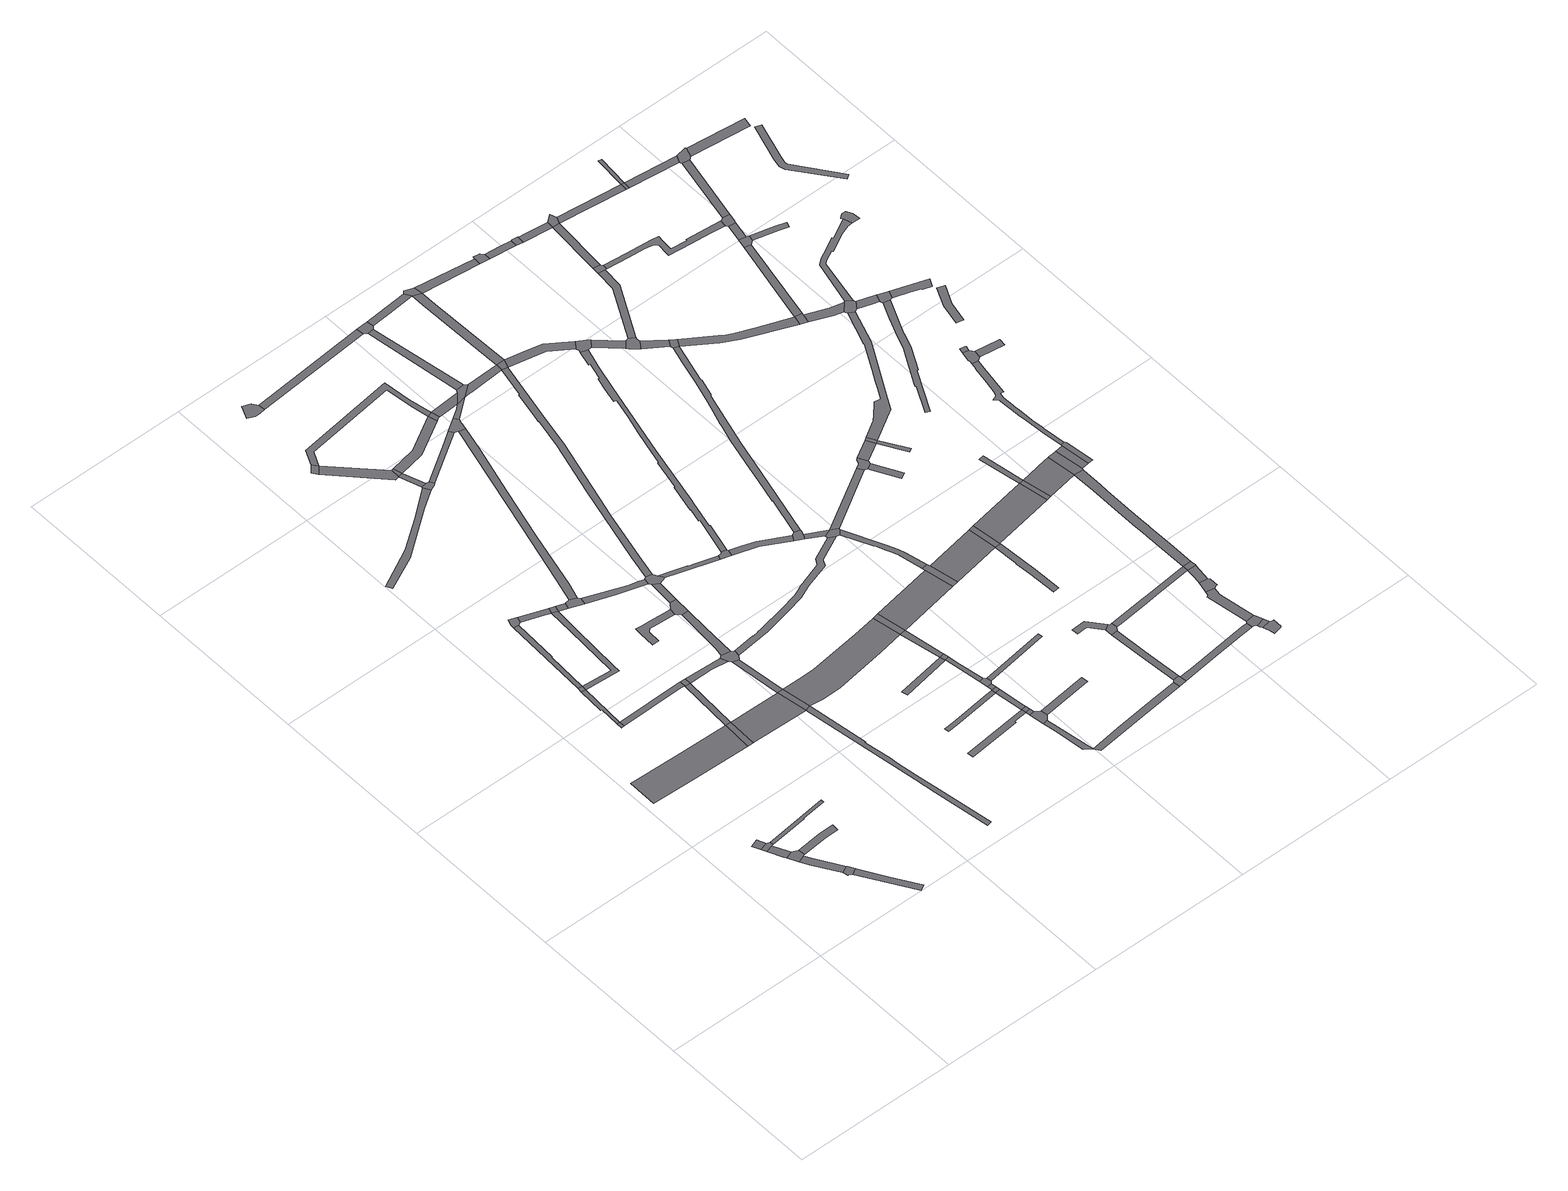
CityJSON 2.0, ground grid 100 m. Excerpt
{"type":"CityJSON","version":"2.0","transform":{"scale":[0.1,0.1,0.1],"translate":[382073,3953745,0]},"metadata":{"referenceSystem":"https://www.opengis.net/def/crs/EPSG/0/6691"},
"CityObjects":{
"road1":{"type":"Road","attributes":{"class":"1040","RoadStructureAttribute.sectionType":"1"},"geometry":[{"type":"MultiSurface","lod":"1","boundaries":[[[0,1,2,3]]]}]},
"road2":{"type":"Road","attributes":{"class":"1040","RoadStructureAttribute.sectionType":"4"},"geometry":[{"type":"MultiSurface","lod":"1","boundaries":[[[3,2,4,5,6,7]]]}]},
"road3":{"type":"Road","attributes":{"class":"1040","RoadStructureAttribute.sectionType":"1"},"geometry":[{"type":"MultiSurface","lod":"1","boundaries":[[[5,4,8,9,10,11]]]}]},
"road4":{"type":"Road","attributes":{"class":"1040","RoadStructureAttribute.sectionType":"4"},"geometry":[{"type":"MultiSurface","lod":"1","boundaries":[[[10,9,12,13,14,15]]]}]},
"road5":{"type":"Road","attributes":{"class":"1040","RoadStructureAttribute.sectionType":"1"},"geometry":[{"type":"MultiSurface","lod":"1","boundaries":[[[16,13,12,17,18,19]]]}]},
"road6":{"type":"Road","attributes":{"class":"1040","RoadStructureAttribute.sectionType":"4"},"geometry":[{"type":"MultiSurface","lod":"1","boundaries":[[[20,19,18,21,22,23,24]]]}]},
"road7":{"type":"Road","attributes":{"class":"1040","RoadStructureAttribute.sectionType":"1"},"geometry":[{"type":"MultiSurface","lod":"1","boundaries":[[[25,26,27,24,23,28,29,30,31]]]}]},
"road8":{"type":"Road","attributes":{"class":"1040","RoadStructureAttribute.sectionType":"1"},"geometry":[{"type":"MultiSurface","lod":"1","boundaries":[[[32,33,15,14,34,35]]]}]},
"road9":{"type":"Road","attributes":{"class":"1040","RoadStructureAttribute.sectionType":"1"},"geometry":[{"type":"MultiSurface","lod":"1","boundaries":[[[36,7,6,37,38,39]]]}]},
"road10":{"type":"Road","attributes":{"name":"都道8号","class":"1040","function":"3","usage":"1","RoadStructureAttribute.sectionType":"1"},"geometry":[{"type":"MultiSurface","lod":"1","boundaries":[[[40,41,42,43,44,45,46]]]}]},
"road11":{"type":"Road","attributes":{"class":"1040","RoadStructureAttribute.sectionType":"4"},"geometry":[{"type":"MultiSurface","lod":"1","boundaries":[[[47,48,49,50]]]}]},
"road12":{"type":"Road","attributes":{"class":"1040","RoadStructureAttribute.sectionType":"1"},"geometry":[{"type":"MultiSurface","lod":"1","boundaries":[[[51,52,53,48,47,54]]]}]},
"road13":{"type":"Road","attributes":{"class":"1040","RoadStructureAttribute.sectionType":"4"},"geometry":[{"type":"MultiSurface","lod":"1","boundaries":[[[55,51,54,56]]]}]},
"road14":{"type":"Road","attributes":{"class":"1040","RoadStructureAttribute.sectionType":"1"},"geometry":[{"type":"MultiSurface","lod":"1","boundaries":[[[57,55,56,58,59,60]]]}]},
"road15":{"type":"Road","attributes":{"class":"1040","RoadStructureAttribute.sectionType":"1"},"geometry":[{"type":"MultiSurface","lod":"1","boundaries":[[[61,47,50,62,63,64]]]}]},
"road16":{"type":"Road","attributes":{"name":"都道8号","class":"1040","function":"3","usage":"1","RoadStructureAttribute.sectionType":"4"},"geometry":[{"type":"MultiSurface","lod":"1","boundaries":[[[44,43,65,66]]]}]},
"road17":{"type":"Road","attributes":{"class":"1040","RoadStructureAttribute.sectionType":"1"},"geometry":[{"type":"MultiSurface","lod":"1","boundaries":[[[67,68,69,56,54,70,71,72,73]]]}]},
"road18":{"type":"Road","attributes":{"class":"1040","RoadStructureAttribute.sectionType":"4"},"geometry":[{"type":"MultiSurface","lod":"1","boundaries":[[[74,75,76,57,60,77,78]]]}]},
"road19":{"type":"Road","attributes":{"class":"1040","RoadStructureAttribute.sectionType":"1"},"geometry":[{"type":"MultiSurface","lod":"1","boundaries":[[[79,44,66,80]]]}]},
"road20":{"type":"Road","attributes":{"class":"1040","RoadStructureAttribute.sectionType":"1"},"geometry":[{"type":"MultiSurface","lod":"1","boundaries":[[[78,77,81,82,67,83]]]}]},
"road21":{"type":"Road","attributes":{"class":"1040","RoadStructureAttribute.sectionType":"4"},"geometry":[{"type":"MultiSurface","lod":"1","boundaries":[[[64,63,79,80,84]]]}]},
"road22":{"type":"Road","attributes":{"name":"都道8号","class":"1040","function":"3","usage":"1","RoadStructureAttribute.sectionType":"1"},"geometry":[{"type":"MultiSurface","lod":"1","boundaries":[[[66,65,85,86,87,88,89]]]}]},
"road23":{"type":"Road","attributes":{"class":"1040","RoadStructureAttribute.sectionType":"4"},"geometry":[{"type":"MultiSurface","lod":"1","boundaries":[[[83,67,73,90]]]}]},
"road24":{"type":"Road","attributes":{"class":"1040","RoadStructureAttribute.sectionType":"1"},"geometry":[{"type":"MultiSurface","lod":"1","boundaries":[[[91,92,93,94,95,96,97,98,99,100,101,102]]]}]},
"road25":{"type":"Road","attributes":{"class":"1040","RoadStructureAttribute.sectionType":"1"},"geometry":[{"type":"MultiSurface","lod":"1","boundaries":[[[103,87,104,105,106,107,108,109,110,111,112,113]]]}]},
"road26":{"type":"Road","attributes":{"class":"1040","RoadStructureAttribute.sectionType":"1"},"geometry":[{"type":"MultiSurface","lod":"1","boundaries":[[[90,73,114,115]]]}]},
"road27":{"type":"Road","attributes":{"class":"1040","RoadStructureAttribute.sectionType":"1"},"geometry":[{"type":"MultiSurface","lod":"1","boundaries":[[[84,80,116,117,118]]]}]},
"road28":{"type":"Road","attributes":{"class":"1040","RoadStructureAttribute.sectionType":"4"},"geometry":[{"type":"MultiSurface","lod":"1","boundaries":[[[119,115,114,120,121,122]]]}]},
"road29":{"type":"Road","attributes":{"name":"都道8号","class":"1040","function":"3","usage":"1","RoadStructureAttribute.sectionType":"4"},"geometry":[{"type":"MultiSurface","lod":"1","boundaries":[[[123,88,87,103]]]}]},
"road30":{"type":"Road","attributes":{"class":"1040","RoadStructureAttribute.sectionType":"1"},"geometry":[{"type":"MultiSurface","lod":"1","boundaries":[[[124,88,123,125]]]}]},
"road31":{"type":"Road","attributes":{"class":"1040","RoadStructureAttribute.sectionType":"4"},"geometry":[{"type":"MultiSurface","lod":"1","boundaries":[[[126,127,128,129]]]}]},
"road32":{"type":"Road","attributes":{"class":"1040","RoadStructureAttribute.sectionType":"1"},"geometry":[{"type":"MultiSurface","lod":"1","boundaries":[[[130,131,132,133,134,135,136,137,138,139,140,141]]]}]},
"road33":{"type":"Road","attributes":{"class":"1040","RoadStructureAttribute.sectionType":"4"},"geometry":[{"type":"MultiSurface","lod":"1","boundaries":[[[142,118,117,124,125,143,144,145]]]}]},
"road34":{"type":"Road","attributes":{"class":"1040","RoadStructureAttribute.sectionType":"1"},"geometry":[{"type":"MultiSurface","lod":"1","boundaries":[[[129,128,146,147,148]]]}]},
"road35":{"type":"Road","attributes":{"class":"1040","RoadStructureAttribute.sectionType":"1"},"geometry":[{"type":"MultiSurface","lod":"1","boundaries":[[[149,150,151,152,142,145,153,154]]]}]},
"road36":{"type":"Road","attributes":{"class":"1040","RoadStructureAttribute.sectionType":"1"},"geometry":[{"type":"MultiSurface","lod":"1","boundaries":[[[121,120,155,156,157,158,159]]]}]},
"road37":{"type":"Road","attributes":{"class":"1040","RoadStructureAttribute.sectionType":"4"},"geometry":[{"type":"MultiSurface","lod":"1","boundaries":[[[160,161,162,163,164,165,166]]]}]},
"road38":{"type":"Road","attributes":{"class":"1040","RoadStructureAttribute.sectionType":"4"},"geometry":[{"type":"MultiSurface","lod":"1","boundaries":[[[167,168,141,140,149,154,169]]]}]},
"road39":{"type":"Road","attributes":{"class":"1040","RoadStructureAttribute.sectionType":"1"},"geometry":[{"type":"MultiSurface","lod":"1","boundaries":[[[170,147,171,172]]]}]},
"road40":{"type":"Road","attributes":{"class":"1040","RoadStructureAttribute.sectionType":"4"},"geometry":[{"type":"MultiSurface","lod":"1","boundaries":[[[173,148,147,170]]]}]},
"road41":{"type":"Road","attributes":{"class":"1040","RoadStructureAttribute.sectionType":"4"},"geometry":[{"type":"MultiSurface","lod":"1","boundaries":[[[172,171,91,102,174,175,176]]]}]},
"road42":{"type":"Road","attributes":{"class":"1040","RoadStructureAttribute.sectionType":"1"},"geometry":[{"type":"MultiSurface","lod":"1","boundaries":[[[177,167,169,178]]]}]},
"road43":{"type":"Road","attributes":{"class":"1040","RoadStructureAttribute.sectionType":"4"},"geometry":[{"type":"MultiSurface","lod":"1","boundaries":[[[179,157,156,177,178,180,181,182]]]}]},
"road44":{"type":"Road","attributes":{"class":"1040","RoadStructureAttribute.sectionType":"1"},"geometry":[{"type":"MultiSurface","lod":"1","boundaries":[[[183,184,185,119,122,186,187,188,189,190]]]}]},
"road45":{"type":"Road","attributes":{"name":"都道8号","class":"1040","function":"3","usage":"1","RoadStructureAttribute.sectionType":"1"},"geometry":[{"type":"MultiSurface","lod":"1","boundaries":[[[191,192,193,194,195,123,103,196,197,198,199,200]]]}]},
"road46":{"type":"Road","attributes":{"class":"1040","RoadStructureAttribute.sectionType":"1"},"geometry":[{"type":"MultiSurface","lod":"1","boundaries":[[[201,202,203,204,205,206]]]}]},
"road47":{"type":"Road","attributes":{"class":"1040","RoadStructureAttribute.sectionType":"1"},"geometry":[{"type":"MultiSurface","lod":"1","boundaries":[[[207,208,126,129,209,210,211,212,213,214]]]}]},
"road48":{"type":"Road","attributes":{"class":"1040","RoadStructureAttribute.sectionType":"1"},"geometry":[{"type":"MultiSurface","lod":"1","boundaries":[[[215,216,217,218,219,220,221]]]}]},
"road49":{"type":"Road","attributes":{"class":"1040","RoadStructureAttribute.sectionType":"1"},"geometry":[{"type":"MultiSurface","lod":"1","boundaries":[[[222,223,176,175,224]]]}]},
"road50":{"type":"Road","attributes":{"class":"1040","RoadStructureAttribute.sectionType":"1"},"geometry":[{"type":"MultiSurface","lod":"1","boundaries":[[[212,225,173,170,226,227]]]}]},
"road51":{"type":"Road","attributes":{"class":"1040","RoadStructureAttribute.sectionType":"1"},"geometry":[{"type":"MultiSurface","lod":"1","boundaries":[[[228,229,230,231]]]}]},
"road52":{"type":"Road","attributes":{"class":"1040","RoadStructureAttribute.sectionType":"1"},"geometry":[{"type":"MultiSurface","lod":"1","boundaries":[[[181,180,232,233,234,235,236,237,238]]]}]},
"road53":{"type":"Road","attributes":{"class":"1040","RoadStructureAttribute.sectionType":"1"},"geometry":[{"type":"MultiSurface","lod":"1","boundaries":[[[239,240,241,242,243]]]}]},
"road54":{"type":"Road","attributes":{"class":"1040","RoadStructureAttribute.sectionType":"1"},"geometry":[{"type":"MultiSurface","lod":"1","boundaries":[[[244,206,245,246]]]}]},
"road55":{"type":"Road","attributes":{"class":"1040","RoadStructureAttribute.sectionType":"4"},"geometry":[{"type":"MultiSurface","lod":"1","boundaries":[[[246,245,240,239,247,248]]]}]},
"road56":{"type":"Road","attributes":{"class":"1040","RoadStructureAttribute.sectionType":"4"},"geometry":[{"type":"MultiSurface","lod":"1","boundaries":[[[249,201,206,244]]]}]},
"road57":{"type":"Road","attributes":{"class":"1040","RoadStructureAttribute.sectionType":"1"},"geometry":[{"type":"MultiSurface","lod":"1","boundaries":[[[250,221,251,201,249,252]]]}]},
"road58":{"type":"Road","attributes":{"class":"1040","RoadStructureAttribute.sectionType":"1"},"geometry":[{"type":"MultiSurface","lod":"1","boundaries":[[[253,254,255,256,257,258,259,260,261,262,263,264,265,144,143,266,267,268,269,270,271,272,273,274,275]]]}]},
"road59":{"type":"Road","attributes":{"class":"1040","RoadStructureAttribute.sectionType":"4"},"geometry":[{"type":"MultiSurface","lod":"1","boundaries":[[[276,277,215,221,250]]]}]},
"road60":{"type":"Road","attributes":{"class":"1040","RoadStructureAttribute.sectionType":"1"},"geometry":[{"type":"MultiSurface","lod":"1","boundaries":[[[278,279,277,276,280]]]}]},
"road61":{"type":"Road","attributes":{"class":"1040","RoadStructureAttribute.sectionType":"1"},"geometry":[{"type":"MultiSurface","lod":"1","boundaries":[[[281,165,164,282]]]}]},
"road62":{"type":"Road","attributes":{"class":"1040","RoadStructureAttribute.sectionType":"4"},"geometry":[{"type":"MultiSurface","lod":"1","boundaries":[[[283,284,279,278,285,286]]]}]},
"road63":{"type":"Road","attributes":{"class":"1040","RoadStructureAttribute.sectionType":"1"},"geometry":[{"type":"MultiSurface","lod":"1","boundaries":[[[287,288,289,290,284,283,291]]]}]},
"road64":{"type":"Road","attributes":{"class":"1040","RoadStructureAttribute.sectionType":"4"},"geometry":[{"type":"MultiSurface","lod":"1","boundaries":[[[292,293,294,234,233,295,296,297]]]}]},
"road65":{"type":"Road","attributes":{"class":"1040","RoadStructureAttribute.sectionType":"4"},"geometry":[{"type":"MultiSurface","lod":"1","boundaries":[[[298,228,231,288,287]]]}]},
"road66":{"type":"Road","attributes":{"class":"1040","usage":"1","RoadStructureAttribute.sectionType":"1"},"geometry":[{"type":"MultiSurface","lod":"1","boundaries":[[[299,200,228,298,300]]]}]},
"road67":{"type":"Road","attributes":{"class":"1040","RoadStructureAttribute.sectionType":"4"},"geometry":[{"type":"MultiSurface","lod":"1","boundaries":[[[301,222,224,183,190,302,303,304]]]}]},
"road68":{"type":"Road","attributes":{"class":"1040","RoadStructureAttribute.sectionType":"4"},"geometry":[{"type":"MultiSurface","lod":"1","boundaries":[[[213,212,227,305,306]]]}]},
"road69":{"type":"Road","attributes":{"name":"都道8号","class":"1040","function":"3","RoadStructureAttribute.sectionType":"4"},"geometry":[{"type":"MultiSurface","lod":"1","boundaries":[[[307,191,200,299]]]}]},
"road70":{"type":"Road","attributes":{"class":"1040","RoadStructureAttribute.sectionType":"1"},"geometry":[{"type":"MultiSurface","lod":"1","boundaries":[[[308,309,310,311,312,313,314,315,316,179,182,317,318,319,320,321,322]]]}]},
"road71":{"type":"Road","attributes":{"class":"1040","RoadStructureAttribute.sectionType":"1"},"geometry":[{"type":"MultiSurface","lod":"1","boundaries":[[[323,248,247,324]]]}]},
"road72":{"type":"Road","attributes":{"class":"1040","RoadStructureAttribute.sectionType":"1"},"geometry":[{"type":"MultiSurface","lod":"1","boundaries":[[[325,213,306,326,327]]]}]},
"road73":{"type":"Road","attributes":{"class":"1040","RoadStructureAttribute.sectionType":"1"},"geometry":[{"type":"MultiSurface","lod":"1","boundaries":[[[328,329,330,301,304]]]}]},
"road74":{"type":"Road","attributes":{"class":"1040","RoadStructureAttribute.sectionType":"1"},"geometry":[{"type":"MultiSurface","lod":"1","boundaries":[[[296,295,331,332,333,334,335]]]}]},
"road75":{"type":"Road","attributes":{"class":"1040","RoadStructureAttribute.sectionType":"1"},"geometry":[{"type":"MultiSurface","lod":"1","boundaries":[[[336,337,338,243,339,340,341]]]}]},
"road76":{"type":"Road","attributes":{"class":"1040","RoadStructureAttribute.sectionType":"1"},"geometry":[{"type":"MultiSurface","lod":"1","boundaries":[[[342,286,285,343]]]}]},
"road77":{"type":"Road","attributes":{"class":"1040","RoadStructureAttribute.sectionType":"4"},"geometry":[{"type":"MultiSurface","lod":"1","boundaries":[[[344,345,325,327,329,328,346]]]}]},
"road78":{"type":"Road","attributes":{"name":"都道8号","class":"1040","function":"3","RoadStructureAttribute.sectionType":"1"},"geometry":[{"type":"MultiSurface","lod":"1","boundaries":[[[347,307,299,348]]]}]},
"road79":{"type":"Road","attributes":{"class":"1040","RoadStructureAttribute.sectionType":"1"},"geometry":[{"type":"MultiSurface","lod":"1","boundaries":[[[349,350,345,344,351,352]]]}]},
"road80":{"type":"Road","attributes":{"class":"1040","RoadStructureAttribute.sectionType":"4"},"geometry":[{"type":"MultiSurface","lod":"1","boundaries":[[[353,333,332,354,355,356,357]]]}]},
"road81":{"type":"Road","attributes":{"class":"1040","RoadStructureAttribute.sectionType":"4"},"geometry":[{"type":"MultiSurface","lod":"1","boundaries":[[[358,359,360,281,282,350,349,361]]]}]},
"road82":{"type":"Road","attributes":{"class":"1040","RoadStructureAttribute.sectionType":"1"},"geometry":[{"type":"MultiSurface","lod":"1","boundaries":[[[362,346,328,363,364,308]]]}]},
"road83":{"type":"Road","attributes":{"class":"1040","RoadStructureAttribute.sectionType":"1"},"geometry":[{"type":"MultiSurface","lod":"1","boundaries":[[[355,354,365,366]]]}]},
"road84":{"type":"Road","attributes":{"class":"1040","RoadStructureAttribute.sectionType":"1"},"geometry":[{"type":"MultiSurface","lod":"1","boundaries":[[[367,368,369,370,371,372,373,374,375,376,377,378,379,380,381,382,383,384,385,386,387,292,297,388,389,390,391,392,393,394,395,396]]]}]},
"road85":{"type":"Road","attributes":{"class":"1040","RoadStructureAttribute.sectionType":"4"},"geometry":[{"type":"MultiSurface","lod":"1","boundaries":[[[366,365,253,275,397,398,399,400,401,402]]]}]},
"road86":{"type":"Road","attributes":{"class":"1040","RoadStructureAttribute.sectionType":"1"},"geometry":[{"type":"MultiSurface","lod":"1","boundaries":[[[398,397,403,404,405,406,407,408,409,410,411,412]]]}]},
"road87":{"type":"Road","attributes":{"name":"都道8号","class":"1040","function":"3","RoadStructureAttribute.sectionType":"4"},"geometry":[{"type":"MultiSurface","lod":"1","boundaries":[[[409,408,347,348,413,414,415]]]}]},
"road88":{"type":"Road","attributes":{"class":"1040","RoadStructureAttribute.sectionType":"4"},"geometry":[{"type":"MultiSurface","lod":"1","boundaries":[[[416,417,336,341,418,419,420]]]}]},
"road89":{"type":"Road","attributes":{"class":"1040","RoadStructureAttribute.sectionType":"4"},"geometry":[{"type":"MultiSurface","lod":"1","boundaries":[[[421,362,308,322]]]}]},
"road90":{"type":"Road","attributes":{"class":"1040","RoadStructureAttribute.sectionType":"1"},"geometry":[{"type":"MultiSurface","lod":"1","boundaries":[[[422,423,358,361,424,425,426]]]}]},
"road91":{"type":"Road","attributes":{"class":"1040","RoadStructureAttribute.sectionType":"1"},"geometry":[{"type":"MultiSurface","lod":"1","boundaries":[[[427,428,429,417,416,430]]]}]},
"road92":{"type":"Road","attributes":{"class":"1040","RoadStructureAttribute.sectionType":"1"},"geometry":[{"type":"MultiSurface","lod":"1","boundaries":[[[431,432,433,434,435,436]]]}]},
"road93":{"type":"Road","attributes":{"class":"1040","RoadStructureAttribute.sectionType":"1"},"geometry":[{"type":"MultiSurface","lod":"1","boundaries":[[[426,437,438,362,421,439,440]]]}]},
"road94":{"type":"Road","attributes":{"class":"1040","RoadStructureAttribute.sectionType":"4"},"geometry":[{"type":"MultiSurface","lod":"1","boundaries":[[[441,436,435,428,427,442,443]]]}]},
"road95":{"type":"Road","attributes":{"name":"都道8号","class":"1040","function":"3","RoadStructureAttribute.sectionType":"1"},"geometry":[{"type":"MultiSurface","lod":"1","boundaries":[[[444,414,413,445]]]}]},
"road96":{"type":"Road","attributes":{"class":"1040","RoadStructureAttribute.sectionType":"1"},"geometry":[{"type":"MultiSurface","lod":"1","boundaries":[[[446,366,402,447]]]}]},
"road97":{"type":"Road","attributes":{"class":"1040","RoadStructureAttribute.sectionType":"1"},"geometry":[{"type":"MultiSurface","lod":"1","boundaries":[[[421,322,448,449,450,451,452,453]]]}]},
"road98":{"type":"Road","attributes":{"class":"1040","RoadStructureAttribute.sectionType":"4"},"geometry":[{"type":"MultiSurface","lod":"1","boundaries":[[[454,422,426,440,455]]]}]},
"road99":{"type":"Road","attributes":{"class":"1040","RoadStructureAttribute.sectionType":"1"},"geometry":[{"type":"MultiSurface","lod":"1","boundaries":[[[456,457,458,459,460,461,462,463,464,465,466,467,353,357,468,469,470,471,472,473,474,475,476]]]}]},
"road100":{"type":"Road","attributes":{"class":"1040","usage":"1","RoadStructureAttribute.sectionType":"1"},"geometry":[{"type":"MultiSurface","lod":"1","boundaries":[[[477,478,479,480,481,482,483,445]]]}]},
"road101":{"type":"Road","attributes":{"class":"1040","RoadStructureAttribute.sectionType":"1"},"geometry":[{"type":"MultiSurface","lod":"1","boundaries":[[[484,485,486,487,420,419,488,489,490,491,492,493]]]}]},
"road102":{"type":"Road","attributes":{"name":"都道8号","class":"1040","function":"3","RoadStructureAttribute.sectionType":"4"},"geometry":[{"type":"MultiSurface","lod":"1","boundaries":[[[494,444,445,483,495]]]}]},
"road103":{"type":"Road","attributes":{"class":"1040","RoadStructureAttribute.sectionType":"4"},"geometry":[{"type":"MultiSurface","lod":"1","boundaries":[[[496,451,450,497,367,396,498,499]]]}]},
"road104":{"type":"Road","attributes":{"class":"1040","RoadStructureAttribute.sectionType":"1"},"geometry":[{"type":"MultiSurface","lod":"1","boundaries":[[[455,440,500,501]]]}]},
"road105":{"type":"Road","attributes":{"class":"1040","RoadStructureAttribute.sectionType":"4"},"geometry":[{"type":"MultiSurface","lod":"1","boundaries":[[[502,503,504,446,447,505,506,507]]]}]},
"road106":{"type":"Road","attributes":{"class":"1040","RoadStructureAttribute.sectionType":"1"},"geometry":[{"type":"MultiSurface","lod":"1","boundaries":[[[508,509,510,443,442,511,512,513,514,515]]]}]},
"road107":{"type":"Road","attributes":{"class":"1040","RoadStructureAttribute.sectionType":"1"},"geometry":[{"type":"MultiSurface","lod":"1","boundaries":[[[499,498,516,517,518]]]}]},
"road108":{"type":"Road","attributes":{"class":"1040","RoadStructureAttribute.sectionType":"1"},"geometry":[{"type":"MultiSurface","lod":"1","boundaries":[[[506,505,519,520]]]}]},
"road109":{"type":"Road","attributes":{"class":"1040","RoadStructureAttribute.sectionType":"4"},"geometry":[{"type":"MultiSurface","lod":"1","boundaries":[[[521,517,516,522,523,524,525,526]]]}]},
"road110":{"type":"Road","attributes":{"class":"1040","RoadStructureAttribute.sectionType":"1"},"geometry":[{"type":"MultiSurface","lod":"1","boundaries":[[[527,502,507,528]]]}]},
"road111":{"type":"Road","attributes":{"name":"都道8号","class":"1040","function":"3","RoadStructureAttribute.sectionType":"1"},"geometry":[{"type":"MultiSurface","lod":"1","boundaries":[[[529,494,495,530]]]}]},
"road112":{"type":"Road","attributes":{"class":"1040","RoadStructureAttribute.sectionType":"1"},"geometry":[{"type":"MultiSurface","lod":"1","boundaries":[[[524,523,531,532,533]]]}]},
"road113":{"type":"Road","attributes":{"class":"1040","RoadStructureAttribute.sectionType":"4"},"geometry":[{"type":"MultiSurface","lod":"1","boundaries":[[[534,535,536,484,493,537,538,539]]]}]},
"road114":{"type":"Road","attributes":{"class":"1040","RoadStructureAttribute.sectionType":"1"},"geometry":[{"type":"MultiSurface","lod":"1","boundaries":[[[539,538,540,541,542]]]}]},
"road115":{"type":"Road","attributes":{"class":"1040","RoadStructureAttribute.sectionType":"4"},"geometry":[{"type":"MultiSurface","lod":"1","boundaries":[[[543,527,528,544]]]}]},
"road116":{"type":"Road","attributes":{"class":"1040","RoadStructureAttribute.sectionType":"4"},"geometry":[{"type":"MultiSurface","lod":"1","boundaries":[[[545,542,541,546,547,548,549,550]]]}]},
"road117":{"type":"Road","attributes":{"class":"1040","RoadStructureAttribute.sectionType":"4"},"geometry":[{"type":"MultiSurface","lod":"1","boundaries":[[[551,501,500,552,553,554,555]]]}]},
"road118":{"type":"Road","attributes":{"class":"1040","RoadStructureAttribute.sectionType":"1"},"geometry":[{"type":"MultiSurface","lod":"1","boundaries":[[[556,557,558,559,536,535,560,561]]]}]},
"road119":{"type":"Road","attributes":{"class":"1040","RoadStructureAttribute.sectionType":"1"},"geometry":[{"type":"MultiSurface","lod":"1","boundaries":[[[544,528,562,563]]]}]},
"road120":{"type":"Road","attributes":{"class":"1040","RoadStructureAttribute.sectionType":"4"},"geometry":[{"type":"MultiSurface","lod":"1","boundaries":[[[564,533,532,456,476,565,566]]]}]},
"road121":{"type":"Road","attributes":{"class":"1040","RoadStructureAttribute.sectionType":"4"},"geometry":[{"type":"MultiSurface","lod":"1","boundaries":[[[567,568,556,561,569,570,571,572]]]}]},
"road122":{"type":"Road","attributes":{"class":"1040","RoadStructureAttribute.sectionType":"1"},"geometry":[{"type":"MultiSurface","lod":"1","boundaries":[[[573,574,521,526,575,576]]]}]},
"road123":{"type":"Road","attributes":{"class":"1040","RoadStructureAttribute.sectionType":"1"},"geometry":[{"type":"MultiSurface","lod":"1","boundaries":[[[554,553,577,578,579]]]}]},
"road124":{"type":"Road","attributes":{"class":"1040","RoadStructureAttribute.sectionType":"1"},"geometry":[{"type":"MultiSurface","lod":"1","boundaries":[[[515,580,581,567,572,582]]]}]},
"road125":{"type":"Road","attributes":{"class":"1040","RoadStructureAttribute.sectionType":"4"},"geometry":[{"type":"MultiSurface","lod":"1","boundaries":[[[508,515,582,583,584]]]}]},
"road126":{"type":"Road","attributes":{"name":"都道8号","class":"1040","function":"3","RoadStructureAttribute.sectionType":"4"},"geometry":[{"type":"MultiSurface","lod":"1","boundaries":[[[585,529,530,586]]]}]},
"road127":{"type":"Road","attributes":{"class":"1040","RoadStructureAttribute.sectionType":"1"},"geometry":[{"type":"MultiSurface","lod":"1","boundaries":[[[587,588,529,585]]]}]},
"road128":{"type":"Road","attributes":{"class":"1040","RoadStructureAttribute.sectionType":"4"},"geometry":[{"type":"MultiSurface","lod":"1","boundaries":[[[589,578,577,590,591,592]]]}]},
"road129":{"type":"Road","attributes":{"class":"1040","usage":"1","RoadStructureAttribute.sectionType":"1"},"geometry":[{"type":"MultiSurface","lod":"1","boundaries":[[[593,594,595,596,597,598,599,600,508,584,601,602,603,604,605,606,607,608,609,610]]]}]},
"road130":{"type":"Road","attributes":{"class":"1040","RoadStructureAttribute.sectionType":"4"},"geometry":[{"type":"MultiSurface","lod":"1","boundaries":[[[611,573,576,612,613,614]]]}]},
"road131":{"type":"Road","attributes":{"name":"都道8号","class":"1040","function":"3","RoadStructureAttribute.sectionType":"1"},"geometry":[{"type":"MultiSurface","lod":"1","boundaries":[[[615,616,585,586,593]]]}]},
"road132":{"type":"Road","attributes":{"class":"1040","RoadStructureAttribute.sectionType":"1"},"geometry":[{"type":"MultiSurface","lod":"1","boundaries":[[[566,565,617,618,619,620,621,622,623,624]]]}]},
"road133":{"type":"Road","attributes":{"class":"1040","RoadStructureAttribute.sectionType":"1"},"geometry":[{"type":"MultiSurface","lod":"1","boundaries":[[[591,590,625,626,627]]]}]},
"road134":{"type":"Road","attributes":{"class":"1040","RoadStructureAttribute.sectionType":"1"},"geometry":[{"type":"MultiSurface","lod":"1","boundaries":[[[625,611,614,628]]]}]},
"road135":{"type":"Road","attributes":{"class":"1040","RoadStructureAttribute.sectionType":"1"},"geometry":[{"type":"MultiSurface","lod":"1","boundaries":[[[629,630,631,632,633,634,635,636,637,638,639,543,544,640,641,642,643]]]}]},
"road136":{"type":"Road","attributes":{"name":"都道8号","class":"1040","function":"3","RoadStructureAttribute.sectionType":"4"},"geometry":[{"type":"MultiSurface","lod":"1","boundaries":[[[644,645,646,615,593,610,647]]]}]},
"road137":{"type":"Road","attributes":{"class":"1040","RoadStructureAttribute.sectionType":"4"},"geometry":[{"type":"MultiSurface","lod":"1","boundaries":[[[648,626,625,628,649]]]}]},
"road138":{"type":"Road","attributes":{"name":"都道8号","class":"1040","function":"3","RoadStructureAttribute.sectionType":"1"},"geometry":[{"type":"MultiSurface","lod":"1","boundaries":[[[650,644,647,651]]]}]},
"road139":{"type":"Road","attributes":{"name":"都道8号","class":"1040","function":"3","RoadStructureAttribute.sectionType":"4"},"geometry":[{"type":"MultiSurface","lod":"1","boundaries":[[[652,653,650,651,654,655]]]}]},
"road140":{"type":"Road","attributes":{"class":"1040","RoadStructureAttribute.sectionType":"4"},"geometry":[{"type":"MultiSurface","lod":"1","boundaries":[[[620,619,656,657,658]]]}]},
"road141":{"type":"Road","attributes":{"class":"1040","RoadStructureAttribute.sectionType":"1"},"geometry":[{"type":"MultiSurface","lod":"1","boundaries":[[[659,660,661,662,663,664,665,666,613,612,667,668,669,670,671,672,673,674,675,676]]]}]},
"road142":{"type":"Road","attributes":{"class":"1040","RoadStructureAttribute.sectionType":"1"},"geometry":[{"type":"MultiSurface","lod":"1","boundaries":[[[677,678,679,680,681,682,683,684,685,686,687,688,689,690,691,692,693,694,695]]]}]},
"road143":{"type":"Road","attributes":{"class":"1040","RoadStructureAttribute.sectionType":"1"},"geometry":[{"type":"MultiSurface","lod":"1","boundaries":[[[696,697,698,699,700,701,702,703,704,705,706,707,708,709,710,711,712,713,653,652,714,715,716,717,718,719,720,721,722,723,724,725,726,727]]]}]},
"road144":{"type":"Road","attributes":{"class":"1040","RoadStructureAttribute.sectionType":"1"},"geometry":[{"type":"MultiSurface","lod":"1","boundaries":[[[649,628,728,729]]]}]},
"road145":{"type":"Road","attributes":{"class":"1040","RoadStructureAttribute.sectionType":"1"},"geometry":[{"type":"MultiSurface","lod":"1","boundaries":[[[657,656,730,731,732,733]]]}]},
"road146":{"type":"Road","attributes":{"class":"1040","RoadStructureAttribute.sectionType":"1"},"geometry":[{"type":"MultiSurface","lod":"1","boundaries":[[[734,620,658,735]]]}]},
"road147":{"type":"Road","attributes":{"class":"1040","RoadStructureAttribute.sectionType":"4"},"geometry":[{"type":"MultiSurface","lod":"1","boundaries":[[[736,732,731,629,643,737,738,739]]]}]},
"road148":{"type":"Road","attributes":{"class":"1040","RoadStructureAttribute.sectionType":"4"},"geometry":[{"type":"MultiSurface","lod":"1","boundaries":[[[740,741,742,743,696,727,744,745,746]]]}]},
"road149":{"type":"Road","attributes":{"class":"1040","RoadStructureAttribute.sectionType":"1"},"geometry":[{"type":"MultiSurface","lod":"1","boundaries":[[[747,740,746,748,749]]]}]},
"road150":{"type":"Road","attributes":{"class":"1040","RoadStructureAttribute.sectionType":"1"},"geometry":[{"type":"MultiSurface","lod":"1","boundaries":[[[738,737,750,751,752]]]}]},
"road151":{"type":"Road","attributes":{"class":"1040","RoadStructureAttribute.sectionType":"4"},"geometry":[{"type":"MultiSurface","lod":"1","boundaries":[[[729,728,753,754]]]}]},
"road152":{"type":"Road","attributes":{"class":"1040","RoadStructureAttribute.sectionType":"4"},"geometry":[{"type":"MultiSurface","lod":"1","boundaries":[[[755,734,735,756,757,758]]]}]},
"road153":{"type":"Road","attributes":{"class":"1040","RoadStructureAttribute.sectionType":"1"},"geometry":[{"type":"MultiSurface","lod":"1","boundaries":[[[759,755,758,760]]]}]},
"road154":{"type":"Road","attributes":{"class":"1040","RoadStructureAttribute.sectionType":"1"},"geometry":[{"type":"MultiSurface","lod":"1","boundaries":[[[745,744,761,762]]]}]},
"road155":{"type":"Road","attributes":{"class":"1040","RoadStructureAttribute.sectionType":"1"},"geometry":[{"type":"MultiSurface","lod":"1","boundaries":[[[763,729,754,764]]]}]},
"road156":{"type":"Road","attributes":{"class":"1040","RoadStructureAttribute.sectionType":"4"},"geometry":[{"type":"MultiSurface","lod":"1","boundaries":[[[752,751,677,695,765,766,767]]]}]},
"road157":{"type":"Road","attributes":{"class":"1040","RoadStructureAttribute.sectionType":"4"},"geometry":[{"type":"MultiSurface","lod":"1","boundaries":[[[768,769,676,675,759,760,770,771,772,773]]]}]},
"road158":{"type":"Road","attributes":{"class":"1040","RoadStructureAttribute.sectionType":"1"},"geometry":[{"type":"MultiSurface","lod":"1","boundaries":[[[757,756,774,775,776,777]]]}]},
"road159":{"type":"Road","attributes":{"class":"1040","RoadStructureAttribute.sectionType":"1"},"geometry":[{"type":"MultiSurface","lod":"1","boundaries":[[[754,753,778,779]]]}]},
"road160":{"type":"Road","attributes":{"class":"1040","RoadStructureAttribute.sectionType":"1"},"geometry":[{"type":"MultiSurface","lod":"1","boundaries":[[[780,781,782,783,784,785,786,736,739,787,788,789,790,791,792,793,794]]]}]},
"road161":{"type":"Road","attributes":{"class":"1040","RoadStructureAttribute.sectionType":"1"},"geometry":[{"type":"MultiSurface","lod":"1","boundaries":[[[766,765,795,796,797,798,799,800,801]]]}]},
"road162":{"type":"Road","attributes":{"class":"1040","RoadStructureAttribute.sectionType":"1"},"geometry":[{"type":"MultiSurface","lod":"1","boundaries":[[[802,803,804,805,806,807]]]}]},
"road163":{"type":"Road","attributes":{"class":"1040","RoadStructureAttribute.sectionType":"1"},"geometry":[{"type":"MultiSurface","lod":"1","boundaries":[[[808,768,773,809]]]}]},
"road164":{"type":"Road","attributes":{"class":"1040","RoadStructureAttribute.sectionType":"4"},"geometry":[{"type":"MultiSurface","lod":"1","boundaries":[[[810,779,778,808,809,811,812]]]}]},
"road165":{"type":"Road","attributes":{"class":"1040","RoadStructureAttribute.sectionType":"4"},"geometry":[{"type":"MultiSurface","lod":"1","boundaries":[[[813,814,815,780,794,816,817]]]}]},
"road166":{"type":"Road","attributes":{"class":"1040","RoadStructureAttribute.sectionType":"1"},"geometry":[{"type":"MultiSurface","lod":"1","boundaries":[[[812,811,818,819]]]}]},
"road167":{"type":"Road","attributes":{"class":"1040","RoadStructureAttribute.sectionType":"1"},"geometry":[{"type":"MultiSurface","lod":"1","boundaries":[[[820,821,822,823,824,825,826,827,828,829]]]}]}
},
"vertices":[
[283,819,0],[234,803,0],[256,756,0],[305,769,0],
[270,725,0],[315,738,0],[326,739,0],[323,761,0],
[310,637,0],[317,624,0],[361,640,0],[352,657,0],
[348,563,0],[391,580,0],[402,581,0],[396,623,0],
[415,535,0],[374,512,0],[467,360,0],[509,380,0],
[512,374,0],[473,326,0],[480,327,0],[497,317,0],[534,338,0],
[625,182,0],[549,313,0],[538,332,0],[598,148,0],[683,10,0],[688,3,0],[723,21,0],
[643,641,0],[556,640,0],[558,598,0],[643,599,0],
[713,810,0],[562,769,0],[562,774,0],[715,793,0],
[54,1539,0],[52,1356,0],[315,1348,0],[674,1338,0],[685,1522,0],[414,1528,0],[136,1537,0],
[290,1895,0],[272,1895,0],[272,1859,0],[290,1859,0],
[280,2182,0],[271,2020,0],[279,2019,0],[306,2179,0],
[282,2210,0],[307,2207,0],
[311,2742,0],[322,2461,0],[327,2461,0],[342,2740,0],
[681,1902,0],[681,1866,0],[705,1865,0],[707,1900,0],
[711,1337,0],[718,1521,0],
[523,2693,0],[514,2534,0],[493,2192,0],[521,2162,0],[525,2213,0],[545,2524,0],[558,2680,0],
[325,2802,0],[313,2768,0],[312,2751,0],[360,2751,0],[371,2786,0],
[705,1860,0],[738,1859,0],
[492,2704,0],[521,2693,0],[533,2727,0],
[740,1899,0],
[715,1337,0],[1047,1328,0],[1063,1327,0],[1034,1515,0],[862,1516,0],
[568,2715,0],
[597,3781,0],[421,3642,0],[256,3523,0],[208,3495,0],[191,3487,0],[5,3391,0],[24,3358,0],[46,3369,0],[230,3457,0],[507,3664,0],[605,3732,0],[620,3739,0],
[1096,1338,0],[1169,599,0],[1188,464,0],[1242,117,0],[1271,123,0],[1218,468,0],[1194,622,0],[1175,753,0],[1171,795,0],[1145,964,0],[1150,964,0],
[609,2661,0],[620,2696,0],
[885,1859,0],[985,1845,0],[970,1888,0],
[652,2703,0],[693,2630,0],[704,2671,0],[692,2687,0],
[1069,1515,0],
[998,1830,0],[1035,1815,0],
[270,4275,0],[234,4234,0],[256,4201,0],[296,4245,0],
[984,2312,0],[869,2318,0],[819,2322,0],[777,2326,0],[775,2284,0],[770,2187,0],[810,2185,0],[814,2265,0],[832,2281,0],[865,2278,0],[995,2271,0],[997,2311,0],
[984,1900,0],[1053,1840,0],[1058,1878,0],[1042,1890,0],
[530,3913,0],[554,3918,0],[555,3974,0],
[1020,2244,0],[1018,2223,0],[1014,2171,0],[997,1957,0],[1051,2105,0],[1061,2242,0],
[852,2571,0],[1031,2520,0],[1037,2555,0],[1002,2565,0],[946,2580,0],
[270,4814,0],[234,4733,0],[277,4714,0],[314,4717,0],[343,4720,0],[340,4762,0],[317,4794,0],
[1028,2345,0],[1002,2311,0],[1068,2343,0],
[584,3924,0],[599,3788,0],[629,3792,0],
[570,3977,0],
[652,3755,0],[666,3764,0],[649,3788,0],
[1041,2503,0],[1077,2480,0],
[1052,2562,0],[1123,2495,0],[1103,2529,0],[1087,2555,0],
[992,3952,0],[802,3242,0],[695,2857,0],[725,2791,0],[815,3151,0],[905,3474,0],[994,3795,0],[1031,3943,0],
[1741,1582,0],[1599,1558,0],[1283,1516,0],[1221,1514,0],[1180,1514,0],[1177,1329,0],[1225,1329,0],[1302,1332,0],[1616,1378,0],[1772,1406,0],
[1898,605,0],[1491,560,0],[1495,521,0],[1818,557,0],[1817,567,0],[1903,576,0],
[927,4453,0],[315,4368,0],[339,4334,0],[905,4412,0],[923,4247,0],[944,4134,0],[972,4143,0],[945,4287,0],
[1872,806,0],[1834,802,0],[1577,770,0],[1514,763,0],[1517,736,0],[1580,744,0],[1874,780,0],
[952,3986,0],[885,3942,0],[969,3962,0],
[729,4009,0],[743,3956,0],[958,4081,0],
[1821,1151,0],[1515,1101,0],[1525,1066,0],[1826,1119,0],
[1191,2474,0],[1420,2404,0],[1428,2429,0],[1307,2465,0],[1261,2479,0],[1261,2481,0],[1191,2503,0],
[1949,462,0],[1920,457,0],[1930,381,0],[1954,189,0],[1997,159,0],
[1933,580,0],[1906,552,0],[1937,556,0],
[1973,492,0],[1967,533,0],
[1929,609,0],
[1906,785,0],[1890,664,0],[1927,624,0],
[1932,2155,0],[1789,2085,0],[1768,2046,0],[1628,2002,0],[1594,1988,0],[1595,1986,0],[1543,1964,0],[1430,1939,0],[1268,1905,0],[1234,1900,0],[1234,1898,0],[1196,1893,0],[1195,1895,0],[1276,1868,0],[1276,1866,0],[1438,1902,0],[1557,1929,0],[1557,1930,0],[1641,1967,0],[1793,2015,0],[1817,2060,0],[1818,2057,0],[1970,2132,0],
[1903,810,0],[1875,807,0],
[1899,842,0],[1871,838,0],[1900,829,0],
[1063,4826,0],[1068,4784,0],
[1891,896,0],[1864,893,0],[1911,858,0],[1907,886,0],
[1856,1124,0],[1831,1120,0],[1851,984,0],[1863,900,0],[1866,1054,0],
[1459,2440,0],[1457,2435,0],[1447,2432,0],[1482,2385,0],[1492,2424,0],[1488,2432,0],
[1851,1156,0],
[1810,1412,0],[1850,1164,0],
[1030,4037,0],[1040,3978,0],[1042,3988,0],[1049,4012,0],
[975,4091,0],[985,4091,0],
[1779,1589,0],
[1439,4129,0],[1395,3939,0],[1391,3939,0],[1354,3775,0],[1346,3737,0],[1348,3737,0],[1308,3545,0],[1213,3207,0],[1087,2718,0],[1120,2691,0],[1197,3008,0],[1211,3059,0],[1344,3536,0],[1393,3767,0],[1474,4120,0],
[2278,571,0],[2283,530,0],
[1162,4158,0],[1089,4099,0],[1111,4101,0],
[1171,4110,0],[1108,4094,0],[1087,4075,0],
[1628,2340,0],[1787,2252,0],[1806,2285,0],[1643,2375,0],[1565,2402,0],
[2610,235,0],[2476,220,0],[2185,185,0],[2019,123,0],[2334,161,0],[2614,194,0],
[2307,945,0],[2311,918,0],
[1224,4178,0],[1175,4175,0],[1239,4165,0],
[2161,1656,0],[2193,1479,0],
[1128,4771,0],[1088,4768,0],[1222,4186,0],[1212,4248,0],
[1829,2295,0],[1838,2224,0],[1854,2255,0],[1860,2278,0],[1862,2287,0],
[1138,4832,0],[1126,4831,0],[1078,4827,0],[1144,4790,0],
[1442,4171,0],[1211,4113,0],[1225,4114,0],
[1931,2172,0],[1975,2188,0],
[1822,3954,0],[1797,3862,0],[1806,3860,0],[1797,3827,0],[1778,3753,0],[1768,3755,0],[1750,3681,0],[1726,3586,0],[1744,3582,0],[1712,3455,0],[1677,3335,0],[1641,3193,0],[1623,3116,0],[1617,3118,0],[1574,2933,0],[1570,2934,0],[1542,2816,0],[1529,2764,0],[1533,2763,0],[1511,2677,0],[1519,2675,0],[1534,2614,0],[1529,2616,0],[1573,2789,0],[1578,2807,0],[1666,3187,0],[1789,3671,0],[1827,3819,0],[1837,3856,0],[1864,3940,0],
[1990,2128,0],[2017,2157,0],[2017,2160,0],[2018,2161,0],[2019,2163,0],[2020,2165,0],
[2073,1955,0],[2079,1951,0],[2098,1896,0],[2112,1866,0],[2125,1831,0],[2157,1675,0],[2192,1681,0],[2166,1813,0],[2153,1856,0],[2127,1913,0],
[2233,1486,0],[2199,1663,0],[2197,1671,0],
[2658,251,0],[2620,247,0],[2633,196,0],[2663,200,0],[2658,240,0],
[1494,4173,0],
[1407,4855,0],[1219,4840,0],[1219,4797,0],[1230,4798,0],[1429,4815,0],
[2625,694,0],[2587,691,0],[2601,490,0],[2639,493,0],
[2542,854,0],[2458,850,0],[2460,810,0],[2524,813,0],[2584,736,0],[2617,759,0],
[1430,4733,0],[1442,4186,0],[1482,4698,0],[1480,4793,0],
[2625,748,0],[2641,714,0],[2637,750,0],
[2514,1718,0],[2534,1539,0],
[2360,2418,0],[2382,2383,0],
[1610,4092,0],[1695,4073,0],[1820,3988,0],[1852,4030,0],[1717,4122,0],[1623,4146,0],
[1421,4870,0],[1473,4849,0],
[2200,3662,0],[2169,3553,0],[2129,3409,0],[2088,3265,0],[2066,3197,0],[2036,3109,0],[2032,3093,0],[1999,2984,0],[1947,2777,0],[1925,2687,0],[1886,2534,0],[1889,2533,0],[1972,2723,0],[2028,2942,0],[2117,3258,0],[2128,3294,0],[2134,3292,0],[2166,3402,0],[2159,3404,0],[2227,3645,0],[2229,3651,0],
[2543,1388,0],[2541,1384,0],[2548,1282,0],[2558,1112,0],[2596,1115,0],[2588,1289,0],[2572,1540,0],
[3160,296,0],[3124,292,0],[2866,262,0],[2754,249,0],[2756,212,0],[2954,235,0],[2968,238,0],[3095,252,0],[3105,251,0],[3163,258,0],
[2548,1724,0],[2571,1545,0],
[1906,3993,0],[1827,3969,0],[1886,3941,0],[1917,3983,0],
[1835,4753,0],[1840,4796,0],
[2409,2469,0],[2398,2462,0],[2388,2435,0],[2399,2378,0],[2434,2398,0],[2439,2417,0],
[3174,808,0],[2927,780,0],[2844,771,0],[2661,716,0],[2847,735,0],[2937,745,0],[3164,770,0],[3173,771,0],
[2014,3820,0],[2049,3860,0],[2043,3865,0],
[2489,2215,0],[2524,2234,0],
[2069,3864,0],[2027,3807,0],[2071,3769,0],[2103,3814,0],[2099,3834,0],[2104,3844,0],
[2519,2535,0],[2549,2483,0],
[2920,1789,0],[2952,1612,0],
[2073,3768,0],[2194,3681,0],[2221,3721,0],
[3224,312,0],[3223,315,0],[3168,306,0],[3174,259,0],[3191,248,0],[3243,262,0],
[3196,232,0],[3202,219,0],[3255,231,0],
[2537,2546,0],[2567,2495,0],
[3266,222,0],[3216,182,0],[3222,150,0],[3271,159,0],[3280,168,0],[3278,222,0],
[1842,4812,0],[1877,4748,0],[1897,4745,0],[1900,4787,0],[1881,4806,0],
[3144,596,0],[3138,572,0],[3127,566,0],[3163,343,0],[3186,536,0],[3197,586,0],
[2638,2324,0],[2662,2339,0],
[2251,3697,0],[2230,3653,0],[2255,3694,0],
[3160,667,0],[3153,634,0],[3209,595,0],[3222,595,0],[3222,650,0],[3213,659,0],
[2249,4305,0],[2238,4179,0],[2281,4174,0],[2292,4300,0],
[2060,4726,0],[2064,4768,0],[1999,4775,0],
[3169,718,0],[3164,682,0],[3227,770,0],
[3228,773,0],[3227,807,0],
[2949,1794,0],[2982,1617,0],
[2904,2056,0],[2874,2051,0],
[2069,4772,0],[2102,4721,0],[2105,4763,0],[2106,4768,0],
[3169,1649,0],[3171,1627,0],[3173,1506,0],[3172,1391,0],[3172,1360,0],[3170,1171,0],[3171,1137,0],[3174,969,0],[3225,968,0],[3224,1075,0],[3224,1120,0],[3223,1133,0],[3223,1194,0],[3223,1292,0],[3224,1461,0],[3225,1513,0],[3228,1615,0],[3228,1647,0],
[2253,4346,0],[2303,4299,0],[2306,4329,0],[2296,4342,0],
[3149,1828,0],[3122,1824,0],
[2402,3533,0],[2496,3482,0],[2797,3360,0],[2812,3416,0],[2607,3492,0],[2500,3536,0],[2465,3554,0],[2433,3576,0],
[2284,4699,0],[2286,4741,0],[2151,4757,0],
[2327,4695,0],
[3033,3259,0],[2954,3043,0],[2957,3042,0],[2868,2880,0],[2830,2811,0],[2805,2765,0],[2768,2699,0],[2730,2705,0],[2719,2691,0],[2668,2638,0],[2639,2608,0],[2761,2611,0],[2799,2681,0],[2990,3027,0],[3068,3238,0],
[3205,1836,0],[3182,1833,0],[3156,1830,0],[3229,1657,0],
[2331,4777,0],[2345,4735,0],
[3256,1842,0],[3277,1663,0],
[3279,1852,0],[3255,1850,0],[3310,1667,0],[3287,1846,0],
[2838,3344,0],[2853,3398,0],[2855,3407,0],
[2874,4173,0],[2744,4186,0],[2743,4176,0],[2640,4187,0],[2647,4256,0],[2651,4294,0],[2612,4300,0],[2449,4315,0],[2441,4286,0],[2538,4276,0],[2594,4268,0],[2612,4246,0],[2605,4183,0],[2603,4160,0],[2740,4146,0],[2869,4134,0],[2956,4125,0],[2960,4165,0],
[3216,3192,0],[3163,3077,0],[3154,3054,0],[3128,2994,0],[3084,2882,0],[3078,2870,0],[2966,2662,0],[2959,2649,0],[2965,2645,0],[2879,2479,0],[2903,2467,0],[3039,2728,0],[3045,2724,0],[3114,2851,0],[3121,2866,0],[3157,2958,0],[3165,2979,0],[3195,3050,0],[3255,3181,0],
[3281,2574,0],[3274,2535,0],[3272,2535,0],[3256,2448,0],[3242,2371,0],[3237,2346,0],[3229,2331,0],[3228,2328,0],[3224,2323,0],[3198,2313,0],[3221,2289,0],[3221,2281,0],[3227,2158,0],[3227,2151,0],[3232,2095,0],[3233,2095,0],[3242,1977,0],[3248,1923,0],[3265,1986,0],[3264,1996,0],[3263,2004,0],[3257,2080,0],[3254,2158,0],[3250,2212,0],[3250,2221,0],[3247,2289,0],[3256,2324,0],[3261,2324,0],[3275,2322,0],[3275,2324,0],[3307,2507,0],[3318,2568,0],
[2739,4648,0],[2743,4690,0],
[2969,3291,0],[3022,3277,0],[3066,3324,0],[2987,3345,0],
[2931,3948,0],[2972,3938,0],
[3077,3331,0],[3085,3248,0],[3116,3290,0],[3111,3303,0],
[3294,2662,0],[3288,2635,0],[3282,2606,0],[3285,2594,0],[3342,2585,0],[3348,2630,0],[3331,2655,0],
[3302,2693,0],[3338,2685,0],[3333,2687,0],
[3171,3222,0],[3208,3210,0],[3224,3255,0],
[2759,4646,0],[2762,4688,0],
[2944,4006,0],[2995,3957,0],[3002,3991,0],[2986,3995,0],
[2968,4109,0],[3010,4104,0],
[3492,2561,0],[3499,2606,0],
[2763,4890,0],[2783,4888,0],
[3273,3188,0],[3289,3233,0],[3234,3252,0],
[2983,4176,0],[2966,4164,0],[3012,4113,0],[3015,4117,0],[3019,4132,0],[3027,4169,0],
[3142,3922,0],[3199,3902,0],[3211,3935,0],[3152,3955,0],
[3067,4611,0],[3088,4651,0],
[3442,3762,0],[3319,3693,0],[3313,3703,0],[3243,3664,0],[3239,3662,0],[3177,3631,0],[3144,3604,0],[3117,3329,0],[3170,3588,0],[3195,3605,0],[3253,3634,0],[3257,3626,0],[3371,3689,0],[3427,3710,0],[3460,3710,0],
[3373,3155,0],[3418,3137,0],[3430,3131,0],[3429,3127,0],[3480,3111,0],[3506,3159,0],[3479,3168,0],
[3490,3087,0],[3435,2972,0],[3406,2841,0],[3450,2830,0],[3478,2958,0],[3534,3073,0],
[3076,4595,0],[3121,4588,0],
[3156,4665,0],[3140,4604,0],[3159,4661,0],
[3487,3795,0],[3461,3793,0],[3436,3772,0],[3509,3708,0],[3506,3760,0],
[3507,4560,0],[3519,4618,0],
[3520,4540,0],[3447,4309,0],[3434,4252,0],[3445,4216,0],[3640,3958,0],[3667,3977,0],[3478,4238,0],[3475,4253,0],[3486,4299,0],[3558,4527,0]
]}
